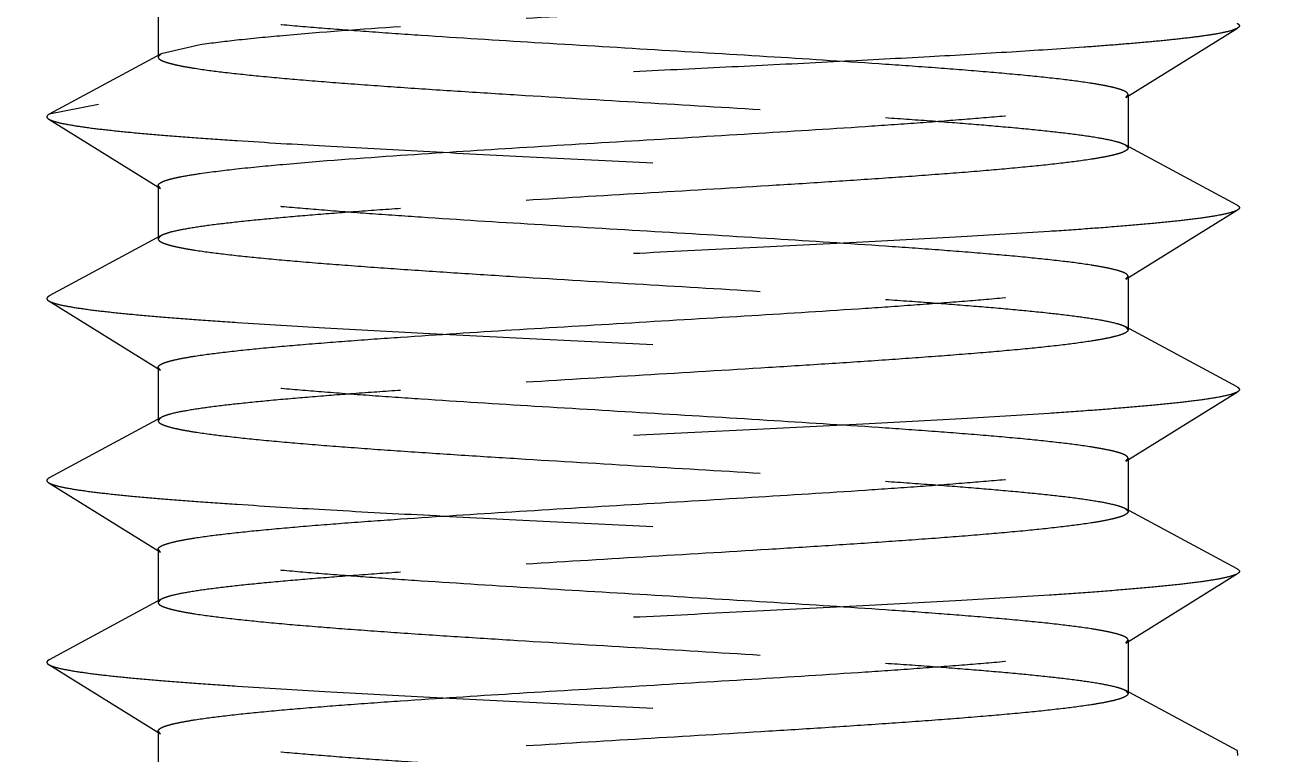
# Model space of a CAD drawing. Header units: inches. Extents: x 1246 to 1707, y -383 to -57.
# Drawn here: x 1465.902 to 1467.961, y -300.307 to -299.105 of the extents above; entities that cross this region are included whole.
import ezdxf

# ---------------------------------------------------------------- set-up
doc = ezdxf.new("R2010")
doc.units = ezdxf.units.IN
doc.header["$LTSCALE"] = 10
doc.header["$MEASUREMENT"] = 0
doc.linetypes.add('CENTER', pattern=[0.6, 0.375, -0.075, 0.075, -0.075])
doc.linetypes.add('HIDDEN', pattern=[0.2, 0.1, -0.1])
doc.layers.get('0').update_dxf_attribs({"linetype": 'CONTINUOUS'})
doc.layers.add('DEFAULT_2', color=8, linetype='HIDDEN')

msp = doc.modelspace()

# ---------------------------------------------------------------- linework, layer by layer
at = {"linetype": 'CENTER'}
msp.add_arc((1478.7792, -1654.6488), 1356.7628, 83.2637115, 96.7362885, dxfattribs=at)
at = {"layer": 'DEFAULT_2', "color": 8, "linetype": 'HIDDEN'}
for p, q in [((1466.1221, -299.0696), (1466.1221, -299.1574)), ((1467.7184, -299.2242), (1467.9026, -299.1098)), ((1466.1912, -299.1374), (1466.127, -299.1521)), ((1466.127, -299.1521), (1465.9426, -299.2517)), ((1466.127, -299.1521), (1466.1221, -299.1574)), ((1467.7184, -299.2242), (1467.7221, -299.2196)), ((1467.7221, -299.2196), (1467.7221, -299.3074)), ((1466.0235, -299.236), (1465.9426, -299.2517)), ((1465.9416, -299.2598), (1466.1258, -299.3742)), ((1467.9017, -299.4017), (1467.7172, -299.3021)), ((1467.7172, -299.3021), (1467.7221, -299.3074)), ((1466.1221, -299.3696), (1466.1221, -299.4574)), ((1466.1258, -299.3742), (1466.1221, -299.3696)), ((1467.7184, -299.5242), (1467.9026, -299.4098)), ((1466.127, -299.4521), (1465.9426, -299.5517)), ((1466.127, -299.4521), (1466.1221, -299.4574)), ((1467.7184, -299.5242), (1467.7221, -299.5196)), ((1467.7221, -299.5196), (1467.7221, -299.6074)), ((1465.9416, -299.5598), (1466.1258, -299.6742)), ((1467.9017, -299.7017), (1467.7172, -299.6021)), ((1467.7172, -299.6021), (1467.7221, -299.6074)), ((1466.1221, -299.6696), (1466.1221, -299.7574)), ((1466.1258, -299.6742), (1466.1221, -299.6696)), ((1467.7184, -299.8242), (1467.9026, -299.7098)), ((1466.127, -299.7521), (1465.9426, -299.8517)), ((1466.127, -299.7521), (1466.1221, -299.7574)), ((1467.7184, -299.8242), (1467.7221, -299.8196)), ((1467.7221, -299.8196), (1467.7221, -299.9074)), ((1465.9416, -299.8598), (1466.1258, -299.9742)), ((1467.9017, -300.0017), (1467.7172, -299.9021)), ((1467.7172, -299.9021), (1467.7221, -299.9074)), ((1466.1221, -299.9696), (1466.1221, -300.0574)), ((1466.1258, -299.9742), (1466.1221, -299.9696)), ((1467.7184, -300.1242), (1467.9026, -300.0098)), ((1466.127, -300.0521), (1465.9426, -300.1517)), ((1466.127, -300.0521), (1466.1221, -300.0574)), ((1467.7184, -300.1242), (1467.7221, -300.1196)), ((1467.7221, -300.1196), (1467.7221, -300.2074)), ((1465.9416, -300.1598), (1466.1258, -300.2742)), ((1467.9017, -300.3017), (1467.7172, -300.2021)), ((1467.7172, -300.2021), (1467.7221, -300.2074)), ((1466.1221, -300.2696), (1466.1221, -300.3574)), ((1466.1258, -300.2742), (1466.1221, -300.2696)), ((1467.9017, -300.3017), (1467.9026, -300.3098))]:
    msp.add_line(p, q, dxfattribs=at)
for points, knots in [([(1467.7221, -299.0074), (1467.7221, -299.0086), (1467.7207, -299.0105), (1467.7181, -299.0122), (1467.7136, -299.0145), (1467.7058, -299.0172), (1467.6939, -299.0202), (1467.6787, -299.0233), (1467.6521, -299.0277), (1467.6111, -299.033), (1467.5533, -299.0391), (1467.4847, -299.0453), (1467.4064, -299.0514), (1467.3199, -299.0576), (1467.2266, -299.0638), (1467.0932, -299.0722), (1466.9221, -299.0824), (1466.7198, -299.0945), (1466.5864, -299.1029), (1466.5221, -299.1074)], [0, 0, 0, 0, 0.002948, 0.005141, 0.007935, 0.015452, 0.025627, 0.038475, 0.053962, 0.092639, 0.141064, 0.198443, 0.263812, 0.336063, 0.413972, 0.496211, 0.66803, 0.839842, 1, 1, 1, 1]), ([(1467.3221, -299.1696), (1467.2609, -299.1654), (1467.134, -299.1572), (1466.941, -299.1457), (1466.7468, -299.1341), (1466.5897, -299.1243), (1466.4725, -299.1162), (1466.3942, -299.1103), (1466.3241, -299.1044), (1466.2633, -299.0985), (1466.2128, -299.0927), (1466.1775, -299.0877), (1466.155, -299.0834), (1466.1425, -299.0805), (1466.133, -299.0776), (1466.1278, -299.0754), (1466.1258, -299.0742)], [0, 0, 0, 0, 0.153218, 0.317576, 0.482929, 0.639051, 0.710601, 0.776305, 0.835151, 0.886229, 0.928771, 0.962152, 0.97526, 0.985931, 0.994163, 1, 1, 1, 1]), ([(1467.9026, -299.1098), (1467.9014, -299.1106), (1467.8982, -299.112), (1467.8895, -299.1149), (1467.8746, -299.1183), (1467.8517, -299.1221), (1467.8226, -299.1259), (1467.7873, -299.1298), (1467.7461, -299.1337), (1467.6993, -299.1376), (1467.6266, -299.1431), (1467.5243, -299.1497), (1467.39, -299.1575), (1467.243, -299.1652), (1467.0872, -299.173), (1466.9269, -299.1808), (1466.7665, -299.1886), (1466.6103, -299.1964), (1466.4626, -299.2041), (1466.3274, -299.2119), (1466.2085, -299.2196), (1466.109, -299.2272), (1466.0495, -299.2329), (1466.0235, -299.236)], [0, 0, 0, 0, 0.002373, 0.005566, 0.014479, 0.026777, 0.042414, 0.061292, 0.083297, 0.108279, 0.136075, 0.199334, 0.271367, 0.350218, 0.433747, 0.519682, 0.605686, 0.689422, 0.768611, 0.841106, 0.904935, 0.958381, 1, 1, 1, 1]), ([(1466.5221, -299.1074), (1466.4572, -299.1119), (1466.3668, -299.1185), (1466.2565, -299.129), (1466.2111, -299.1345), (1466.1912, -299.1374)], [0, 0, 0, 0, 0.587233, 0.818339, 1, 1, 1, 1]), ([(1467.9017, -299.1017), (1467.9027, -299.1023), (1467.9043, -299.1033), (1467.9058, -299.1053), (1467.9056, -299.1068), (1467.9047, -299.1084), (1467.9035, -299.1092), (1467.9026, -299.1098)], [0, 0, 0, 0, 0.316234, 0.52428, 0.615716, 0.718695, 1, 1, 1, 1]), ([(1466.1221, -299.1574), (1466.1221, -299.1586), (1466.1235, -299.1605), (1466.1261, -299.1622), (1466.1306, -299.1645), (1466.1385, -299.1672), (1466.1504, -299.1702), (1466.1656, -299.1733), (1466.1922, -299.1777), (1466.2331, -299.183), (1466.291, -299.1891), (1466.3596, -299.1953), (1466.4378, -299.2014), (1466.5243, -299.2076), (1466.6177, -299.2138), (1466.751, -299.2222), (1466.9221, -299.2324), (1467.1245, -299.2445), (1467.2578, -299.2529), (1467.3221, -299.2574)], [0, 0, 0, 0, 0.00295, 0.005141, 0.007933, 0.015451, 0.025629, 0.038473, 0.053961, 0.092635, 0.141061, 0.198439, 0.263811, 0.336068, 0.413978, 0.496216, 0.668027, 0.83984, 1, 1, 1, 1]), ([(1467.7221, -299.2196), (1467.7221, -299.2184), (1467.7207, -299.2165), (1467.7181, -299.2147), (1467.7136, -299.2124), (1467.7058, -299.2098), (1467.6938, -299.2067), (1467.6786, -299.2037), (1467.652, -299.1992), (1467.6111, -299.1939), (1467.5532, -299.1878), (1467.4846, -299.1817), (1467.4064, -299.1755), (1467.3511, -299.1716), (1467.3221, -299.1696)], [0, 0, 0, 0, 0.008781, 0.015307, 0.023623, 0.046009, 0.076296, 0.114525, 0.16062, 0.275713, 0.419813, 0.590521, 0.785076, 1, 1, 1, 1]), ([(1466.5221, -299.3196), (1466.5833, -299.3154), (1466.7102, -299.3072), (1466.9033, -299.2957), (1467.0975, -299.2841), (1467.2546, -299.2743), (1467.3718, -299.2662), (1467.4501, -299.2603), (1467.5201, -299.2544), (1467.5809, -299.2485), (1467.6314, -299.2427), (1467.6668, -299.2377), (1467.6892, -299.2334), (1467.7017, -299.2305), (1467.7112, -299.2276), (1467.7164, -299.2254), (1467.7184, -299.2242)], [0, 0, 0, 0, 0.153216, 0.317576, 0.482938, 0.639061, 0.710608, 0.776309, 0.835151, 0.886233, 0.928775, 0.962153, 0.975263, 0.985934, 0.994162, 1, 1, 1, 1]), ([(1465.9426, -299.2517), (1465.9415, -299.2523), (1465.9399, -299.2533), (1465.9385, -299.2553), (1465.9386, -299.2568), (1465.9395, -299.2584), (1465.9407, -299.2592), (1465.9416, -299.2598)], [0, 0, 0, 0, 0.316177, 0.5242, 0.615642, 0.718646, 1, 1, 1, 1]), ([(1465.9416, -299.2598), (1465.9431, -299.2607), (1465.9468, -299.2623), (1465.9571, -299.2656), (1465.9753, -299.2693), (1466.0032, -299.2736), (1466.039, -299.2779), (1466.0824, -299.2823), (1466.133, -299.2867), (1466.1905, -299.2911), (1466.2792, -299.2972), (1466.4029, -299.3046), (1466.5637, -299.3133), (1466.7369, -299.322), (1466.9164, -299.3308), (1467.0961, -299.3395), (1467.2699, -299.3482), (1467.4317, -299.3569), (1467.5564, -299.3644), (1467.6461, -299.3705), (1467.7043, -299.3749), (1467.7558, -299.3792), (1467.8002, -299.3836), (1467.837, -299.3879), (1467.8658, -299.3922), (1467.8849, -299.396), (1467.8959, -299.3992), (1467.9, -299.4008), (1467.9017, -299.4017)], [0, 0, 0, 0, 0.002609, 0.006215, 0.016495, 0.030864, 0.049236, 0.071466, 0.097374, 0.12674, 0.159315, 0.232952, 0.315767, 0.404918, 0.497345, 0.589873, 0.679323, 0.762625, 0.836921, 0.869882, 0.899668, 0.926025, 0.948731, 0.9676, 0.982482, 0.993281, 0.997142, 1, 1, 1, 1]), ([(1467.3221, -299.2574), (1467.3482, -299.2592), (1467.3981, -299.2627), (1467.4695, -299.2683), (1467.5333, -299.2738), (1467.5888, -299.2793), (1467.6351, -299.2847), (1467.6717, -299.2901), (1467.6959, -299.2948), (1467.7099, -299.2989), (1467.7152, -299.301), (1467.7172, -299.3021)], [0, 0, 0, 0, 0.196709, 0.377162, 0.538697, 0.679227, 0.796903, 0.890174, 0.95797, 0.982175, 1, 1, 1, 1]), ([(1467.7221, -299.3074), (1467.7221, -299.3086), (1467.7207, -299.3105), (1467.7181, -299.3122), (1467.7136, -299.3145), (1467.7058, -299.3172), (1467.6938, -299.3202), (1467.6786, -299.3233), (1467.652, -299.3277), (1467.6111, -299.3331), (1467.5532, -299.3391), (1467.4846, -299.3453), (1467.4064, -299.3514), (1467.3199, -299.3576), (1467.2265, -299.3638), (1467.0932, -299.3722), (1466.9221, -299.3824), (1466.7197, -299.3945), (1466.5864, -299.4029), (1466.5221, -299.4074)], [0, 0, 0, 0, 0.002951, 0.005146, 0.007942, 0.015464, 0.025643, 0.038495, 0.053986, 0.092668, 0.141097, 0.198479, 0.263849, 0.3361, 0.414004, 0.496239, 0.668049, 0.839853, 1, 1, 1, 1]), ([(1466.1912, -299.3496), (1466.2111, -299.3467), (1466.2565, -299.3412), (1466.3668, -299.3306), (1466.4572, -299.324), (1466.5221, -299.3196)], [0, 0, 0, 0, 0.181661, 0.412767, 1, 1, 1, 1]), ([(1466.1221, -299.3696), (1466.1221, -299.3687), (1466.1234, -299.3665), (1466.127, -299.3642), (1466.1326, -299.3617), (1466.1402, -299.3593), (1466.15, -299.3568), (1466.1672, -299.3533), (1466.1812, -299.3511), (1466.1912, -299.3496)], [0, 0, 0, 0, 0.037122, 0.093282, 0.175009, 0.284195, 0.421469, 0.586803, 1, 1, 1, 1]), ([(1467.3221, -299.4696), (1467.2609, -299.4654), (1467.134, -299.4572), (1466.941, -299.4457), (1466.7467, -299.4341), (1466.5897, -299.4243), (1466.4725, -299.4162), (1466.3942, -299.4103), (1466.3241, -299.4044), (1466.2633, -299.3985), (1466.2128, -299.3927), (1466.1775, -299.3877), (1466.155, -299.3834), (1466.1425, -299.3805), (1466.133, -299.3776), (1466.1278, -299.3754), (1466.1258, -299.3742)], [0, 0, 0, 0, 0.153218, 0.317581, 0.482939, 0.63906, 0.710609, 0.776313, 0.835158, 0.886237, 0.928777, 0.962156, 0.975262, 0.985934, 0.994165, 1, 1, 1, 1]), ([(1467.9026, -299.4098), (1467.9012, -299.4107), (1467.8974, -299.4123), (1467.8871, -299.4156), (1467.8689, -299.4193), (1467.841, -299.4236), (1467.8052, -299.4279), (1467.7619, -299.4323), (1467.7112, -299.4367), (1467.6538, -299.4411), (1467.5651, -299.4472), (1467.4413, -299.4546), (1467.2805, -299.4633), (1467.1074, -299.472), (1466.9278, -299.4808), (1466.7481, -299.4895), (1466.5744, -299.4982), (1466.4126, -299.5069), (1466.2878, -299.5144), (1466.1982, -299.5205), (1466.1399, -299.5249), (1466.0884, -299.5292), (1466.0441, -299.5336), (1466.0073, -299.5379), (1465.9784, -299.5422), (1465.9594, -299.546), (1465.9483, -299.5492), (1465.9442, -299.5508), (1465.9426, -299.5517)], [0, 0, 0, 0, 0.002609, 0.006215, 0.016495, 0.030863, 0.049236, 0.071466, 0.097374, 0.126739, 0.159315, 0.232952, 0.315766, 0.404918, 0.497344, 0.589872, 0.679323, 0.762625, 0.836921, 0.869883, 0.899668, 0.926026, 0.948731, 0.967601, 0.982482, 0.993281, 0.997143, 1, 1, 1, 1]), ([(1466.5221, -299.4074), (1466.4961, -299.4092), (1466.4461, -299.4127), (1466.3748, -299.4183), (1466.3109, -299.4238), (1466.2555, -299.4293), (1466.2091, -299.4347), (1466.1725, -299.4401), (1466.1483, -299.4448), (1466.1343, -299.4489), (1466.1291, -299.451), (1466.127, -299.4521)], [0, 0, 0, 0, 0.196689, 0.377166, 0.538713, 0.679238, 0.796915, 0.890177, 0.957976, 0.982174, 1, 1, 1, 1]), ([(1467.9017, -299.4017), (1467.9027, -299.4023), (1467.9043, -299.4033), (1467.9058, -299.4053), (1467.9056, -299.4068), (1467.9047, -299.4084), (1467.9035, -299.4092), (1467.9026, -299.4098)], [0, 0, 0, 0, 0.31624, 0.524287, 0.615693, 0.718671, 1, 1, 1, 1]), ([(1466.1221, -299.4574), (1466.1221, -299.4586), (1466.1235, -299.4605), (1466.1261, -299.4622), (1466.1306, -299.4645), (1466.1384, -299.4672), (1466.1504, -299.4702), (1466.1656, -299.4733), (1466.1922, -299.4777), (1466.2331, -299.483), (1466.2909, -299.4891), (1466.3595, -299.4953), (1466.4378, -299.5014), (1466.5243, -299.5076), (1466.6176, -299.5138), (1466.751, -299.5222), (1466.9221, -299.5324), (1467.1245, -299.5445), (1467.2578, -299.5529), (1467.3221, -299.5574)], [0, 0, 0, 0, 0.002947, 0.005136, 0.007926, 0.015443, 0.025616, 0.038457, 0.053944, 0.092614, 0.141037, 0.198413, 0.263783, 0.336041, 0.413953, 0.496195, 0.668014, 0.839831, 1, 1, 1, 1]), ([(1467.7221, -299.5196), (1467.7221, -299.5184), (1467.7207, -299.5165), (1467.7181, -299.5147), (1467.7136, -299.5124), (1467.7057, -299.5098), (1467.6938, -299.5067), (1467.6786, -299.5037), (1467.652, -299.4992), (1467.611, -299.4939), (1467.5532, -299.4878), (1467.4846, -299.4817), (1467.4064, -299.4755), (1467.3511, -299.4716), (1467.3221, -299.4696)], [0, 0, 0, 0, 0.008791, 0.015325, 0.02365, 0.046051, 0.07635, 0.11459, 0.160691, 0.27579, 0.419886, 0.590583, 0.785113, 1, 1, 1, 1]), ([(1466.5221, -299.6196), (1466.5833, -299.6154), (1466.7102, -299.6072), (1466.9033, -299.5957), (1467.0975, -299.5841), (1467.2546, -299.5743), (1467.3718, -299.5662), (1467.4501, -299.5603), (1467.5201, -299.5544), (1467.5809, -299.5485), (1467.6314, -299.5427), (1467.6667, -299.5377), (1467.6892, -299.5334), (1467.7017, -299.5305), (1467.7112, -299.5276), (1467.7164, -299.5254), (1467.7184, -299.5242)], [0, 0, 0, 0, 0.153218, 0.317574, 0.482933, 0.639057, 0.710606, 0.776307, 0.835148, 0.88623, 0.928773, 0.962152, 0.975262, 0.985934, 0.994162, 1, 1, 1, 1]), ([(1465.9426, -299.5517), (1465.9415, -299.5523), (1465.9399, -299.5533), (1465.9385, -299.5553), (1465.9386, -299.5568), (1465.9395, -299.5584), (1465.9407, -299.5592), (1465.9416, -299.5598)], [0, 0, 0, 0, 0.316188, 0.524273, 0.615666, 0.718639, 1, 1, 1, 1]), ([(1465.9416, -299.5598), (1465.9431, -299.5607), (1465.9468, -299.5623), (1465.9571, -299.5656), (1465.9753, -299.5693), (1466.0032, -299.5736), (1466.039, -299.5779), (1466.0824, -299.5823), (1466.133, -299.5867), (1466.1905, -299.5911), (1466.2792, -299.5972), (1466.4029, -299.6046), (1466.5637, -299.6133), (1466.7369, -299.622), (1466.9164, -299.6308), (1467.0961, -299.6395), (1467.2699, -299.6482), (1467.4317, -299.6569), (1467.5564, -299.6644), (1467.6461, -299.6705), (1467.7043, -299.6749), (1467.7558, -299.6792), (1467.8002, -299.6836), (1467.837, -299.6879), (1467.8658, -299.6922), (1467.8849, -299.696), (1467.8959, -299.6992), (1467.9, -299.7008), (1467.9017, -299.7017)], [0, 0, 0, 0, 0.00261, 0.006214, 0.016495, 0.030863, 0.049236, 0.071466, 0.097374, 0.126739, 0.159315, 0.232952, 0.315766, 0.404918, 0.497344, 0.589872, 0.679323, 0.762625, 0.836921, 0.869883, 0.899668, 0.926026, 0.948731, 0.967601, 0.982482, 0.993282, 0.997143, 1, 1, 1, 1]), ([(1467.3221, -299.5574), (1467.3482, -299.5592), (1467.3981, -299.5627), (1467.4695, -299.5683), (1467.5333, -299.5738), (1467.5888, -299.5793), (1467.6351, -299.5847), (1467.6717, -299.5901), (1467.6959, -299.5948), (1467.7099, -299.5989), (1467.7151, -299.601), (1467.7172, -299.6021)], [0, 0, 0, 0, 0.196694, 0.377168, 0.538707, 0.679228, 0.796904, 0.890171, 0.957973, 0.982173, 1, 1, 1, 1]), ([(1466.1221, -299.6696), (1466.1221, -299.6684), (1466.1235, -299.6665), (1466.1261, -299.6647), (1466.1307, -299.6624), (1466.1385, -299.6598), (1466.1504, -299.6567), (1466.1656, -299.6537), (1466.1922, -299.6492), (1466.2332, -299.6439), (1466.291, -299.6378), (1466.3596, -299.6317), (1466.4379, -299.6255), (1466.4931, -299.6216), (1466.5221, -299.6196)], [0, 0, 0, 0, 0.008784, 0.015319, 0.023645, 0.046036, 0.076327, 0.114569, 0.160663, 0.27576, 0.419842, 0.590545, 0.785109, 1, 1, 1, 1]), ([(1467.7221, -299.6074), (1467.7221, -299.6086), (1467.7207, -299.6105), (1467.7181, -299.6122), (1467.7136, -299.6145), (1467.7058, -299.6172), (1467.6938, -299.6202), (1467.6786, -299.6233), (1467.652, -299.6277), (1467.6111, -299.6331), (1467.5532, -299.6391), (1467.4846, -299.6453), (1467.4064, -299.6514), (1467.3199, -299.6576), (1467.2265, -299.6638), (1467.0932, -299.6722), (1466.9221, -299.6824), (1466.7197, -299.6945), (1466.5864, -299.7029), (1466.5221, -299.7074)], [0, 0, 0, 0, 0.002952, 0.005145, 0.00794, 0.015464, 0.025644, 0.038492, 0.053984, 0.092663, 0.141093, 0.198474, 0.263843, 0.336096, 0.414, 0.496232, 0.668041, 0.839849, 1, 1, 1, 1]), ([(1467.3221, -299.7696), (1467.2609, -299.7654), (1467.134, -299.7572), (1466.9409, -299.7457), (1466.7467, -299.7341), (1466.5897, -299.7243), (1466.4725, -299.7162), (1466.3942, -299.7103), (1466.3241, -299.7044), (1466.2633, -299.6985), (1466.2128, -299.6927), (1466.1775, -299.6877), (1466.155, -299.6834), (1466.1425, -299.6805), (1466.133, -299.6776), (1466.1278, -299.6754), (1466.1258, -299.6742)], [0, 0, 0, 0, 0.15322, 0.317586, 0.482947, 0.639065, 0.710612, 0.776315, 0.83516, 0.886237, 0.928778, 0.962156, 0.975262, 0.985932, 0.994163, 1, 1, 1, 1]), ([(1466.5221, -299.7074), (1466.4961, -299.7092), (1466.4461, -299.7127), (1466.3748, -299.7183), (1466.3109, -299.7238), (1466.2555, -299.7293), (1466.2091, -299.7347), (1466.1725, -299.7401), (1466.1483, -299.7448), (1466.1343, -299.7489), (1466.1291, -299.751), (1466.127, -299.7521)], [0, 0, 0, 0, 0.196688, 0.377167, 0.538715, 0.679241, 0.796918, 0.890181, 0.95798, 0.982176, 1, 1, 1, 1]), ([(1467.9017, -299.7017), (1467.9027, -299.7023), (1467.9043, -299.7033), (1467.9058, -299.7053), (1467.9056, -299.7068), (1467.9047, -299.7084), (1467.9035, -299.7092), (1467.9026, -299.7098)], [0, 0, 0, 0, 0.316134, 0.524251, 0.615637, 0.718599, 1, 1, 1, 1]), ([(1467.9026, -299.7098), (1467.9012, -299.7107), (1467.8974, -299.7123), (1467.8871, -299.7156), (1467.8689, -299.7193), (1467.841, -299.7236), (1467.8052, -299.7279), (1467.7619, -299.7323), (1467.7112, -299.7367), (1467.6538, -299.7411), (1467.5651, -299.7472), (1467.4413, -299.7546), (1467.2805, -299.7633), (1467.1074, -299.772), (1466.9278, -299.7808), (1466.7481, -299.7895), (1466.5744, -299.7982), (1466.4126, -299.8069), (1466.2878, -299.8144), (1466.1982, -299.8205), (1466.1399, -299.8249), (1466.0884, -299.8292), (1466.0441, -299.8336), (1466.0073, -299.8379), (1465.9784, -299.8422), (1465.9594, -299.846), (1465.9483, -299.8492), (1465.9442, -299.8508), (1465.9426, -299.8517)], [0, 0, 0, 0, 0.00261, 0.006215, 0.016495, 0.030864, 0.049236, 0.071466, 0.097374, 0.126739, 0.159315, 0.232952, 0.315766, 0.404918, 0.497344, 0.589872, 0.679323, 0.762625, 0.836921, 0.869883, 0.899668, 0.926026, 0.948731, 0.967601, 0.982482, 0.993281, 0.997144, 1, 1, 1, 1]), ([(1466.1221, -299.7574), (1466.1221, -299.7586), (1466.1235, -299.7605), (1466.1261, -299.7622), (1466.1306, -299.7645), (1466.1384, -299.7672), (1466.1503, -299.7702), (1466.1655, -299.7733), (1466.1921, -299.7777), (1466.2331, -299.783), (1466.2909, -299.7891), (1466.3595, -299.7953), (1466.4378, -299.8014), (1466.5243, -299.8076), (1466.6176, -299.8138), (1466.751, -299.8222), (1466.9221, -299.8324), (1467.1245, -299.8445), (1467.2578, -299.8529), (1467.3221, -299.8574)], [0, 0, 0, 0, 0.002946, 0.005135, 0.007924, 0.015439, 0.025611, 0.038451, 0.053937, 0.092606, 0.141029, 0.198403, 0.26377, 0.336027, 0.41394, 0.496183, 0.668009, 0.839828, 1, 1, 1, 1]), ([(1467.7221, -299.8196), (1467.7221, -299.8184), (1467.7207, -299.8165), (1467.7181, -299.8147), (1467.7136, -299.8124), (1467.7057, -299.8097), (1467.6938, -299.8067), (1467.6786, -299.8037), (1467.652, -299.7992), (1467.611, -299.7939), (1467.5532, -299.7878), (1467.4846, -299.7817), (1467.4063, -299.7755), (1467.3511, -299.7716), (1467.3221, -299.7696)], [0, 0, 0, 0, 0.008794, 0.015337, 0.02367, 0.046073, 0.076375, 0.114626, 0.160725, 0.275833, 0.419915, 0.590608, 0.785148, 1, 1, 1, 1]), ([(1466.5221, -299.9196), (1466.5833, -299.9154), (1466.7102, -299.9072), (1466.9033, -299.8957), (1467.0975, -299.8841), (1467.2546, -299.8743), (1467.3718, -299.8662), (1467.4501, -299.8603), (1467.5201, -299.8544), (1467.5809, -299.8485), (1467.6314, -299.8427), (1467.6667, -299.8377), (1467.6892, -299.8334), (1467.7017, -299.8305), (1467.7112, -299.8276), (1467.7164, -299.8254), (1467.7184, -299.8242)], [0, 0, 0, 0, 0.153219, 0.317574, 0.48293, 0.639055, 0.710604, 0.776306, 0.83515, 0.886228, 0.928771, 0.962153, 0.97526, 0.985931, 0.994163, 1, 1, 1, 1]), ([(1465.9426, -299.8517), (1465.9415, -299.8523), (1465.9399, -299.8533), (1465.9385, -299.8553), (1465.9386, -299.8568), (1465.9395, -299.8584), (1465.9407, -299.8592), (1465.9416, -299.8598)], [0, 0, 0, 0, 0.316095, 0.524232, 0.615621, 0.718565, 1, 1, 1, 1]), ([(1465.9416, -299.8598), (1465.9431, -299.8607), (1465.9468, -299.8623), (1465.9571, -299.8656), (1465.9753, -299.8693), (1466.0032, -299.8736), (1466.039, -299.8779), (1466.0824, -299.8823), (1466.133, -299.8867), (1466.1905, -299.8911), (1466.2792, -299.8972), (1466.4029, -299.9046), (1466.5637, -299.9133), (1466.7369, -299.922), (1466.9164, -299.9308), (1467.0961, -299.9395), (1467.2699, -299.9482), (1467.4317, -299.9569), (1467.5564, -299.9644), (1467.6461, -299.9705), (1467.7043, -299.9749), (1467.7558, -299.9792), (1467.8002, -299.9836), (1467.837, -299.9879), (1467.8658, -299.9922), (1467.8849, -299.996), (1467.8959, -299.9992), (1467.9, -300.0008), (1467.9017, -300.0017)], [0, 0, 0, 0, 0.002611, 0.006215, 0.016495, 0.030864, 0.049236, 0.071467, 0.097374, 0.12674, 0.159315, 0.232952, 0.315766, 0.404918, 0.497344, 0.589872, 0.679323, 0.762625, 0.836921, 0.869882, 0.899668, 0.926025, 0.948731, 0.9676, 0.982482, 0.993281, 0.997144, 1, 1, 1, 1]), ([(1467.3221, -299.8574), (1467.3482, -299.8592), (1467.3981, -299.8627), (1467.4695, -299.8683), (1467.5333, -299.8738), (1467.5888, -299.8793), (1467.6351, -299.8847), (1467.6717, -299.8901), (1467.6959, -299.8948), (1467.7099, -299.8989), (1467.7151, -299.901), (1467.7172, -299.9021)], [0, 0, 0, 0, 0.196695, 0.377171, 0.538713, 0.679234, 0.796907, 0.890171, 0.957972, 0.982173, 1, 1, 1, 1]), ([(1467.7221, -299.9074), (1467.7221, -299.9086), (1467.7207, -299.9105), (1467.7181, -299.9122), (1467.7136, -299.9145), (1467.7058, -299.9172), (1467.6939, -299.9202), (1467.6787, -299.9233), (1467.6521, -299.9277), (1467.6111, -299.933), (1467.5533, -299.9391), (1467.4847, -299.9453), (1467.4064, -299.9514), (1467.3199, -299.9576), (1467.2266, -299.9638), (1467.0932, -299.9722), (1466.9221, -299.9824), (1466.7198, -299.9945), (1466.5864, -300.0029), (1466.5221, -300.0074)], [0, 0, 0, 0, 0.002949, 0.005141, 0.007934, 0.015455, 0.025632, 0.038476, 0.053965, 0.092638, 0.141064, 0.198443, 0.263812, 0.336068, 0.413976, 0.496211, 0.668025, 0.83984, 1, 1, 1, 1]), ([(1466.1221, -299.9696), (1466.1221, -299.9684), (1466.1235, -299.9665), (1466.1261, -299.9647), (1466.1307, -299.9624), (1466.1385, -299.9598), (1466.1504, -299.9567), (1466.1656, -299.9537), (1466.1922, -299.9492), (1466.2332, -299.9439), (1466.291, -299.9378), (1466.3596, -299.9317), (1466.4379, -299.9255), (1466.4931, -299.9216), (1466.5221, -299.9196)], [0, 0, 0, 0, 0.00878, 0.01531, 0.023632, 0.046016, 0.076301, 0.114539, 0.16063, 0.275726, 0.419811, 0.590519, 0.785094, 1, 1, 1, 1]), ([(1467.3221, -300.0696), (1467.2609, -300.0654), (1467.134, -300.0572), (1466.9409, -300.0457), (1466.7467, -300.0341), (1466.5897, -300.0243), (1466.4725, -300.0162), (1466.3942, -300.0103), (1466.3241, -300.0044), (1466.2633, -299.9985), (1466.2128, -299.9927), (1466.1775, -299.9877), (1466.155, -299.9834), (1466.1425, -299.9805), (1466.133, -299.9776), (1466.1278, -299.9754), (1466.1258, -299.9742)], [0, 0, 0, 0, 0.153218, 0.317583, 0.482946, 0.639064, 0.71061, 0.776313, 0.835158, 0.886236, 0.928778, 0.962156, 0.975263, 0.985933, 0.994163, 1, 1, 1, 1]), ([(1467.9026, -300.0098), (1467.9012, -300.0107), (1467.8974, -300.0123), (1467.8871, -300.0156), (1467.8689, -300.0193), (1467.841, -300.0236), (1467.8052, -300.0279), (1467.7619, -300.0323), (1467.7112, -300.0367), (1467.6538, -300.0411), (1467.5651, -300.0472), (1467.4413, -300.0546), (1467.2805, -300.0633), (1467.1074, -300.072), (1466.9278, -300.0808), (1466.7481, -300.0895), (1466.5744, -300.0982), (1466.4126, -300.1069), (1466.2878, -300.1144), (1466.1982, -300.1205), (1466.1399, -300.1249), (1466.0884, -300.1292), (1466.0441, -300.1336), (1466.0073, -300.1379), (1465.9784, -300.1422), (1465.9594, -300.146), (1465.9483, -300.1492), (1465.9442, -300.1508), (1465.9426, -300.1517)], [0, 0, 0, 0, 0.002611, 0.006216, 0.016495, 0.030865, 0.049236, 0.071467, 0.097374, 0.12674, 0.159315, 0.232952, 0.315766, 0.404918, 0.497344, 0.589872, 0.679323, 0.762625, 0.836921, 0.869882, 0.899668, 0.926025, 0.948731, 0.967599, 0.982482, 0.99328, 0.997143, 1, 1, 1, 1]), ([(1466.5221, -300.0074), (1466.4961, -300.0092), (1466.4461, -300.0127), (1466.3748, -300.0183), (1466.3109, -300.0238), (1466.2555, -300.0293), (1466.2091, -300.0347), (1466.1725, -300.0401), (1466.1483, -300.0448), (1466.1343, -300.0489), (1466.1291, -300.051), (1466.127, -300.0521)], [0, 0, 0, 0, 0.196706, 0.377159, 0.5387, 0.679232, 0.796908, 0.890176, 0.957971, 0.982175, 1, 1, 1, 1]), ([(1467.9017, -300.0017), (1467.9027, -300.0023), (1467.9043, -300.0033), (1467.9058, -300.0053), (1467.9056, -300.0068), (1467.9047, -300.0084), (1467.9035, -300.0092), (1467.9026, -300.0098)], [0, 0, 0, 0, 0.316079, 0.524229, 0.615631, 0.71856, 1, 1, 1, 1]), ([(1466.1221, -300.0574), (1466.1221, -300.0586), (1466.1235, -300.0605), (1466.1261, -300.0622), (1466.1306, -300.0645), (1466.1385, -300.0672), (1466.1504, -300.0702), (1466.1656, -300.0733), (1466.1922, -300.0777), (1466.2331, -300.083), (1466.2909, -300.0891), (1466.3596, -300.0953), (1466.4378, -300.1014), (1466.5243, -300.1076), (1466.6177, -300.1138), (1466.751, -300.1222), (1466.9221, -300.1324), (1467.1245, -300.1445), (1467.2578, -300.1529), (1467.3221, -300.1574)], [0, 0, 0, 0, 0.002947, 0.005139, 0.007933, 0.015449, 0.025623, 0.03847, 0.053957, 0.092632, 0.141056, 0.198434, 0.263803, 0.336055, 0.413965, 0.496205, 0.668025, 0.839839, 1, 1, 1, 1]), ([(1467.7221, -300.1196), (1467.7221, -300.1184), (1467.7207, -300.1165), (1467.7181, -300.1147), (1467.7136, -300.1124), (1467.7057, -300.1097), (1467.6938, -300.1067), (1467.6786, -300.1037), (1467.652, -300.0992), (1467.611, -300.0939), (1467.5532, -300.0878), (1467.4846, -300.0817), (1467.4063, -300.0755), (1467.3511, -300.0716), (1467.3221, -300.0696)], [0, 0, 0, 0, 0.008795, 0.015338, 0.023672, 0.046077, 0.07638, 0.114631, 0.16073, 0.275838, 0.419918, 0.59061, 0.78515, 1, 1, 1, 1]), ([(1466.5221, -300.2196), (1466.5833, -300.2154), (1466.7102, -300.2072), (1466.9033, -300.1957), (1467.0975, -300.1841), (1467.2546, -300.1743), (1467.3718, -300.1662), (1467.4501, -300.1603), (1467.5201, -300.1544), (1467.5809, -300.1485), (1467.6314, -300.1427), (1467.6667, -300.1377), (1467.6892, -300.1334), (1467.7017, -300.1305), (1467.7112, -300.1276), (1467.7164, -300.1254), (1467.7184, -300.1242)], [0, 0, 0, 0, 0.153218, 0.317575, 0.482929, 0.639053, 0.710602, 0.776306, 0.835151, 0.886228, 0.92877, 0.962152, 0.97526, 0.985931, 0.994164, 1, 1, 1, 1]), ([(1465.9426, -300.1517), (1465.9415, -300.1523), (1465.9399, -300.1533), (1465.9385, -300.1553), (1465.9386, -300.1568), (1465.9395, -300.1584), (1465.9407, -300.1592), (1465.9416, -300.1598)], [0, 0, 0, 0, 0.316086, 0.524239, 0.61566, 0.718593, 1, 1, 1, 1]), ([(1465.9416, -300.1598), (1465.9431, -300.1607), (1465.9468, -300.1623), (1465.9571, -300.1656), (1465.9753, -300.1693), (1466.0032, -300.1736), (1466.039, -300.1779), (1466.0824, -300.1823), (1466.133, -300.1867), (1466.1905, -300.1911), (1466.2792, -300.1972), (1466.4029, -300.2046), (1466.5637, -300.2133), (1466.7369, -300.222), (1466.9164, -300.2308), (1467.0961, -300.2395), (1467.2699, -300.2482), (1467.4317, -300.2569), (1467.5564, -300.2644), (1467.6461, -300.2705), (1467.7043, -300.2749), (1467.7558, -300.2792), (1467.8002, -300.2836), (1467.837, -300.2879), (1467.8658, -300.2922), (1467.8849, -300.296), (1467.8959, -300.2992), (1467.9, -300.3008), (1467.9017, -300.3017)], [0, 0, 0, 0, 0.002611, 0.006217, 0.016495, 0.030866, 0.049236, 0.071468, 0.097374, 0.126741, 0.159315, 0.232952, 0.315766, 0.404918, 0.497344, 0.589872, 0.679323, 0.762625, 0.836921, 0.869881, 0.899668, 0.926024, 0.948731, 0.967599, 0.982482, 0.993279, 0.997143, 1, 1, 1, 1]), ([(1467.3221, -300.1574), (1467.3482, -300.1592), (1467.3981, -300.1627), (1467.4695, -300.1683), (1467.5333, -300.1738), (1467.5888, -300.1793), (1467.6351, -300.1847), (1467.6717, -300.1901), (1467.6959, -300.1948), (1467.7099, -300.1989), (1467.7151, -300.201), (1467.7172, -300.2021)], [0, 0, 0, 0, 0.196694, 0.37717, 0.538715, 0.679238, 0.796912, 0.890174, 0.957973, 0.982173, 1, 1, 1, 1]), ([(1466.1221, -300.2696), (1466.1221, -300.2684), (1466.1235, -300.2665), (1466.1261, -300.2647), (1466.1306, -300.2624), (1466.1385, -300.2598), (1466.1504, -300.2567), (1466.1656, -300.2537), (1466.1922, -300.2492), (1466.2332, -300.2439), (1466.291, -300.2378), (1466.3596, -300.2317), (1466.4379, -300.2255), (1466.4931, -300.2216), (1466.5221, -300.2196)], [0, 0, 0, 0, 0.008779, 0.015303, 0.023617, 0.045999, 0.076283, 0.11451, 0.160603, 0.275693, 0.419793, 0.590504, 0.785066, 1, 1, 1, 1]), ([(1467.7221, -300.2074), (1467.7221, -300.2086), (1467.7207, -300.2105), (1467.7181, -300.2122), (1467.7136, -300.2145), (1467.7058, -300.2172), (1467.6939, -300.2202), (1467.6787, -300.2233), (1467.6521, -300.2277), (1467.6111, -300.233), (1467.5533, -300.2391), (1467.4847, -300.2453), (1467.4065, -300.2514), (1467.3199, -300.2576), (1467.2266, -300.2638), (1467.0933, -300.2722), (1466.9222, -300.2824), (1466.7198, -300.2945), (1466.5864, -300.3029), (1466.5221, -300.3074)], [0, 0, 0, 0, 0.002947, 0.005136, 0.007927, 0.015444, 0.025617, 0.038458, 0.053944, 0.092613, 0.141036, 0.198414, 0.263784, 0.336042, 0.413955, 0.496194, 0.668012, 0.839832, 1, 1, 1, 1]), ([(1467.3221, -300.3696), (1467.2609, -300.3654), (1467.134, -300.3572), (1466.941, -300.3457), (1466.7467, -300.3341), (1466.5897, -300.3243), (1466.4725, -300.3162), (1466.3942, -300.3103), (1466.3241, -300.3044), (1466.2633, -300.2985), (1466.2128, -300.2927), (1466.1775, -300.2877), (1466.155, -300.2834), (1466.1425, -300.2805), (1466.133, -300.2776), (1466.1278, -300.2754), (1466.1258, -300.2742)], [0, 0, 0, 0, 0.153216, 0.317579, 0.482941, 0.639062, 0.710608, 0.77631, 0.835153, 0.886235, 0.928776, 0.962154, 0.975263, 0.985935, 0.994162, 1, 1, 1, 1])]:
    msp.add_open_spline(points, degree=3, knots=knots, dxfattribs=at)

doc.saveas('drawing.dxf')
